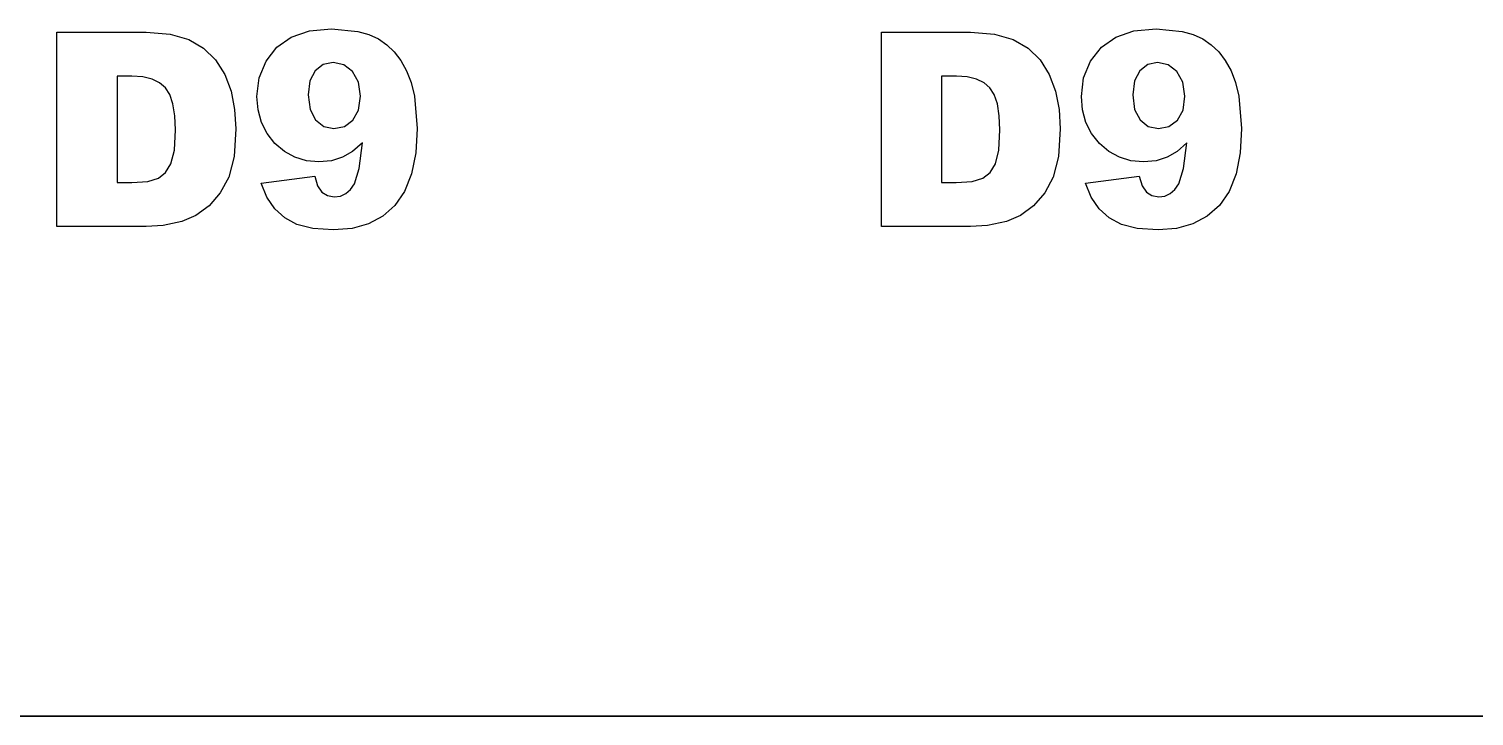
# Model space of a CAD drawing. Header units: metres. Extents: x 0 to 119, y 0 to 54.
# Drawn here: x 37.97 to 47.41, y 23.19 to 27.68 of the extents above; entities that cross this region are included whole.
import ezdxf

# ---------------------------------------------------------------- set-up
doc = ezdxf.new("R2010")
doc.units = ezdxf.units.M

msp = doc.modelspace()

# ---------------------------------------------------------------- linework, layer by layer
at = {"layer": 'D9#1'}
for p, q in [((39.6807, 27.6252, 3.175), (39.7989, 27.6652, 3.175)), ((39.6807, 27.6252, 3.9878), (39.7989, 27.6652, 3.9878)), ((39.7989, 27.6652, 3.175), (39.944, 27.6785, 3.175)), ((39.7989, 27.6652, 3.9878), (39.944, 27.6785, 3.9878)), ((39.7989, 27.6652, 3.175), (39.7989, 27.6652, 3.9878)), ((39.944, 27.6785, 3.175), (40.1158, 27.6622, 3.175)), ((39.944, 27.6785, 3.9878), (40.1158, 27.6622, 3.9878)), ((39.944, 27.6785, 3.175), (39.944, 27.6785, 3.9878)), ((38.1499, 27.6569, 3.175), (38.7329, 27.6569, 3.175)), ((38.1499, 26.3869, 3.175), (38.1499, 27.6569, 3.175)), ((38.1499, 27.6569, 3.9878), (38.7329, 27.6569, 3.9878)), ((38.1499, 26.3869, 3.9878), (38.1499, 27.6569, 3.9878)), ((38.1499, 27.6569, 3.175), (38.1499, 27.6569, 3.9878)), ((38.7329, 27.6569, 3.175), (38.8888, 27.6452, 3.175)), ((38.7329, 27.6569, 3.9878), (38.8888, 27.6452, 3.9878)), ((38.7329, 27.6569, 3.175), (38.7329, 27.6569, 3.9878)), ((38.8888, 27.6452, 3.175), (39.0114, 27.6101, 3.175)), ((38.8888, 27.6452, 3.9878), (39.0114, 27.6101, 3.9878)), ((38.8888, 27.6452, 3.175), (38.8888, 27.6452, 3.9878)), ((39.0114, 27.6101, 3.175), (39.1084, 27.5531, 3.175)), ((39.0114, 27.6101, 3.9878), (39.1084, 27.5531, 3.9878)), ((39.0114, 27.6101, 3.175), (39.0114, 27.6101, 3.9878)), ((39.5871, 27.5593, 3.175), (39.6807, 27.6252, 3.175)), ((39.5871, 27.5593, 3.9878), (39.6807, 27.6252, 3.9878)), ((39.6807, 27.6252, 3.175), (39.6807, 27.6252, 3.9878)), ((40.1158, 27.6622, 3.175), (40.1875, 27.6417, 3.175)), ((40.1158, 27.6622, 3.9878), (40.1875, 27.6417, 3.9878)), ((40.1158, 27.6622, 3.175), (40.1158, 27.6622, 3.9878)), ((40.1875, 27.6417, 3.175), (40.2498, 27.6131, 3.175)), ((40.1875, 27.6417, 3.9878), (40.2498, 27.6131, 3.9878)), ((40.1875, 27.6417, 3.175), (40.1875, 27.6417, 3.9878)), ((40.2498, 27.6131, 3.175), (40.3045, 27.5756, 3.175)), ((40.2498, 27.6131, 3.9878), (40.3045, 27.5756, 3.9878)), ((40.2498, 27.6131, 3.175), (40.2498, 27.6131, 3.9878)), ((40.3045, 27.5756, 3.175), (40.3535, 27.5284, 3.175)), ((40.3045, 27.5756, 3.9878), (40.3535, 27.5284, 3.9878)), ((40.3045, 27.5756, 3.175), (40.3045, 27.5756, 3.9878)), ((39.1084, 27.5531, 3.175), (39.1869, 27.4758, 3.175)), ((39.1084, 27.5531, 3.9878), (39.1869, 27.4758, 3.9878)), ((39.1084, 27.5531, 3.175), (39.1084, 27.5531, 3.9878)), ((39.1869, 27.4758, 3.175), (39.2466, 27.3812, 3.175)), ((39.1869, 27.4758, 3.9878), (39.2466, 27.3812, 3.9878)), ((39.1869, 27.4758, 3.175), (39.1869, 27.4758, 3.9878)), ((39.5161, 27.468, 3.175), (39.5871, 27.5593, 3.175)), ((39.5161, 27.468, 3.9878), (39.5871, 27.5593, 3.9878)), ((39.5871, 27.5593, 3.175), (39.5871, 27.5593, 3.9878)), ((40.3535, 27.5284, 3.175), (40.3966, 27.4716, 3.175)), ((40.3535, 27.5284, 3.9878), (40.3966, 27.4716, 3.9878)), ((40.3535, 27.5284, 3.175), (40.3535, 27.5284, 3.9878)), ((39.2466, 27.3812, 3.175), (39.2874, 27.2722, 3.175)), ((39.2466, 27.3812, 3.9878), (39.2874, 27.2722, 3.9878)), ((39.2466, 27.3812, 3.175), (39.2466, 27.3812, 3.9878)), ((39.4712, 27.3584, 3.175), (39.5161, 27.468, 3.175)), ((39.4712, 27.3584, 3.9878), (39.5161, 27.468, 3.9878)), ((39.5161, 27.468, 3.175), (39.5161, 27.468, 3.9878)), ((39.8379, 27.4056, 3.175), (39.8031, 27.3396, 3.175)), ((39.8379, 27.4056, 3.9878), (39.8031, 27.3396, 3.9878)), ((39.8902, 27.4453, 3.175), (39.8379, 27.4056, 3.175)), ((39.8902, 27.4453, 3.9878), (39.8379, 27.4056, 3.9878)), ((39.8379, 27.4056, 3.175), (39.8379, 27.4056, 3.9878)), ((39.9544, 27.4585, 3.175), (39.8902, 27.4453, 3.175)), ((39.9544, 27.4585, 3.9878), (39.8902, 27.4453, 3.9878)), ((39.8902, 27.4453, 3.175), (39.8902, 27.4453, 3.9878)), ((40.0233, 27.4439, 3.175), (39.9544, 27.4585, 3.175)), ((40.0233, 27.4439, 3.9878), (39.9544, 27.4585, 3.9878)), ((39.9544, 27.4585, 3.175), (39.9544, 27.4585, 3.9878)), ((40.0809, 27.4, 3.175), (40.0233, 27.4439, 3.175)), ((40.0809, 27.4, 3.9878), (40.0233, 27.4439, 3.9878)), ((40.0233, 27.4439, 3.175), (40.0233, 27.4439, 3.9878)), ((40.1199, 27.3304, 3.175), (40.0809, 27.4, 3.175)), ((40.1199, 27.3304, 3.9878), (40.0809, 27.4, 3.9878)), ((40.0809, 27.4, 3.175), (40.0809, 27.4, 3.9878)), ((40.3966, 27.4716, 3.175), (40.4339, 27.4052, 3.175)), ((40.3966, 27.4716, 3.9878), (40.4339, 27.4052, 3.9878)), ((40.3966, 27.4716, 3.175), (40.3966, 27.4716, 3.9878)), ((40.4339, 27.4052, 3.175), (40.464, 27.3282, 3.175)), ((40.4339, 27.4052, 3.9878), (40.464, 27.3282, 3.9878)), ((40.4339, 27.4052, 3.175), (40.4339, 27.4052, 3.9878)), ((38.5423, 27.3692, 3.175), (38.5423, 26.6753, 3.175)), ((38.6402, 27.3692, 3.175), (38.5423, 27.3692, 3.175)), ((38.5423, 27.3692, 3.9878), (38.5423, 26.6753, 3.9878)), ((38.6402, 27.3692, 3.9878), (38.5423, 27.3692, 3.9878)), ((38.5423, 27.3692, 3.175), (38.5423, 27.3692, 3.9878)), ((38.7111, 27.3646, 3.175), (38.6402, 27.3692, 3.175)), ((38.7111, 27.3646, 3.9878), (38.6402, 27.3692, 3.9878)), ((38.6402, 27.3692, 3.175), (38.6402, 27.3692, 3.9878)), ((38.771, 27.3506, 3.175), (38.7111, 27.3646, 3.175)), ((38.771, 27.3506, 3.9878), (38.7111, 27.3646, 3.9878)), ((38.7111, 27.3646, 3.175), (38.7111, 27.3646, 3.9878)), ((38.8202, 27.3273, 3.175), (38.771, 27.3506, 3.175)), ((38.8202, 27.3273, 3.9878), (38.771, 27.3506, 3.9878)), ((38.771, 27.3506, 3.175), (38.771, 27.3506, 3.9878)), ((38.8585, 27.2947, 3.175), (38.8202, 27.3273, 3.175)), ((38.8585, 27.2947, 3.9878), (38.8202, 27.3273, 3.9878)), ((38.8202, 27.3273, 3.175), (38.8202, 27.3273, 3.9878)), ((38.8873, 27.2495, 3.175), (38.8585, 27.2947, 3.175)), ((38.8873, 27.2495, 3.9878), (38.8585, 27.2947, 3.9878)), ((38.8585, 27.2947, 3.175), (38.8585, 27.2947, 3.9878)), ((39.4563, 27.2376, 3.175), (39.4712, 27.3584, 3.175)), ((39.4563, 27.2376, 3.9878), (39.4712, 27.3584, 3.9878)), ((39.4712, 27.3584, 3.175), (39.4712, 27.3584, 3.9878)), ((39.8031, 27.3396, 3.175), (39.7915, 27.2471, 3.175)), ((39.8031, 27.3396, 3.9878), (39.7915, 27.2471, 3.9878)), ((39.8031, 27.3396, 3.175), (39.8031, 27.3396, 3.9878)), ((40.1329, 27.2384, 3.175), (40.1199, 27.3304, 3.175)), ((40.1329, 27.2384, 3.9878), (40.1199, 27.3304, 3.9878)), ((40.1199, 27.3304, 3.175), (40.1199, 27.3304, 3.9878)), ((40.464, 27.3282, 3.175), (40.4856, 27.2398, 3.175)), ((40.464, 27.3282, 3.9878), (40.4856, 27.2398, 3.9878)), ((40.464, 27.3282, 3.175), (40.464, 27.3282, 3.9878)), ((38.9079, 27.1884, 3.175), (38.8873, 27.2495, 3.175)), ((38.9079, 27.1884, 3.9878), (38.8873, 27.2495, 3.9878)), ((38.8873, 27.2495, 3.175), (38.8873, 27.2495, 3.9878)), ((39.2874, 27.2722, 3.175), (39.3108, 27.1527, 3.175)), ((39.2874, 27.2722, 3.9878), (39.3108, 27.1527, 3.9878)), ((39.2874, 27.2722, 3.175), (39.2874, 27.2722, 3.9878)), ((39.4636, 27.1489, 3.175), (39.4563, 27.2376, 3.175)), ((39.4636, 27.1489, 3.9878), (39.4563, 27.2376, 3.9878)), ((39.4563, 27.2376, 3.175), (39.4563, 27.2376, 3.9878)), ((39.7915, 27.2471, 3.175), (39.8036, 27.1531, 3.175)), ((39.7915, 27.2471, 3.9878), (39.8036, 27.1531, 3.9878)), ((39.7915, 27.2471, 3.175), (39.7915, 27.2471, 3.9878)), ((40.1205, 27.1488, 3.175), (40.1329, 27.2384, 3.175)), ((40.1205, 27.1488, 3.9878), (40.1329, 27.2384, 3.9878)), ((40.1329, 27.2384, 3.175), (40.1329, 27.2384, 3.9878)), ((40.4856, 27.2398, 3.175), (40.5028, 27.0288, 3.175)), ((40.4856, 27.2398, 3.9878), (40.5028, 27.0288, 3.9878)), ((40.4856, 27.2398, 3.175), (40.4856, 27.2398, 3.9878)), ((38.9203, 27.1114, 3.175), (38.9079, 27.1884, 3.175)), ((38.9203, 27.1114, 3.9878), (38.9079, 27.1884, 3.9878)), ((38.9079, 27.1884, 3.175), (38.9079, 27.1884, 3.9878)), ((38.9244, 27.0184, 3.175), (38.9203, 27.1114, 3.175)), ((38.9244, 27.0184, 3.9878), (38.9203, 27.1114, 3.9878)), ((38.9203, 27.1114, 3.175), (38.9203, 27.1114, 3.9878)), ((39.3108, 27.1527, 3.175), (39.3185, 27.0262, 3.175)), ((39.3108, 27.1527, 3.9878), (39.3185, 27.0262, 3.9878)), ((39.3108, 27.1527, 3.175), (39.3108, 27.1527, 3.9878)), ((39.4856, 27.0682, 3.175), (39.4636, 27.1489, 3.175)), ((39.4856, 27.0682, 3.9878), (39.4636, 27.1489, 3.9878)), ((39.4636, 27.1489, 3.175), (39.4636, 27.1489, 3.9878)), ((39.8036, 27.1531, 3.175), (39.8396, 27.0842, 3.175)), ((39.8036, 27.1531, 3.9878), (39.8396, 27.0842, 3.9878)), ((39.8036, 27.1531, 3.175), (39.8036, 27.1531, 3.9878)), ((40.0835, 27.0825, 3.175), (40.1205, 27.1488, 3.175)), ((40.0835, 27.0825, 3.9878), (40.1205, 27.1488, 3.9878)), ((40.1205, 27.1488, 3.175), (40.1205, 27.1488, 3.9878)), ((38.917, 26.887, 3.175), (38.9244, 27.0184, 3.175)), ((38.917, 26.887, 3.9878), (38.9244, 27.0184, 3.9878)), ((38.9244, 27.0184, 3.175), (38.9244, 27.0184, 3.9878)), ((39.3185, 27.0262, 3.175), (39.307, 26.8455, 3.175)), ((39.3185, 27.0262, 3.9878), (39.307, 26.8455, 3.9878)), ((39.3185, 27.0262, 3.175), (39.3185, 27.0262, 3.9878)), ((39.5223, 26.9955, 3.175), (39.4856, 27.0682, 3.175)), ((39.5223, 26.9955, 3.9878), (39.4856, 27.0682, 3.9878)), ((39.4856, 27.0682, 3.175), (39.4856, 27.0682, 3.9878)), ((39.8396, 27.0842, 3.175), (39.8937, 27.042, 3.175)), ((39.8396, 27.0842, 3.9878), (39.8937, 27.042, 3.9878)), ((39.8396, 27.0842, 3.175), (39.8396, 27.0842, 3.9878)), ((39.8937, 27.042, 3.175), (39.9596, 27.0279, 3.175)), ((39.8937, 27.042, 3.9878), (39.9596, 27.0279, 3.9878)), ((39.8937, 27.042, 3.175), (39.8937, 27.042, 3.9878)), ((39.9596, 27.0279, 3.175), (40.0278, 27.0416, 3.175)), ((39.9596, 27.0279, 3.9878), (40.0278, 27.0416, 3.9878)), ((39.9596, 27.0279, 3.175), (39.9596, 27.0279, 3.9878)), ((40.0278, 27.0416, 3.175), (40.0835, 27.0825, 3.175)), ((40.0278, 27.0416, 3.9878), (40.0835, 27.0825, 3.9878)), ((40.0278, 27.0416, 3.175), (40.0278, 27.0416, 3.9878)), ((40.0835, 27.0825, 3.175), (40.0835, 27.0825, 3.9878)), ((40.5028, 27.0288, 3.175), (40.4937, 26.8683, 3.175)), ((40.5028, 27.0288, 3.9878), (40.4937, 26.8683, 3.9878)), ((40.5028, 27.0288, 3.175), (40.5028, 27.0288, 3.9878)), ((39.5737, 26.9309, 3.175), (39.5223, 26.9955, 3.175)), ((39.5737, 26.9309, 3.9878), (39.5223, 26.9955, 3.9878)), ((39.5223, 26.9955, 3.175), (39.5223, 26.9955, 3.9878)), ((39.6357, 26.8778, 3.175), (39.5737, 26.9309, 3.175)), ((39.6357, 26.8778, 3.9878), (39.5737, 26.9309, 3.9878)), ((39.5737, 26.9309, 3.175), (39.5737, 26.9309, 3.9878)), ((40.1459, 26.9352, 3.175), (40.0818, 26.8789, 3.175)), ((40.1459, 26.9352, 3.9878), (40.0818, 26.8789, 3.9878)), ((40.1242, 26.7661, 3.175), (40.1459, 26.9352, 3.175)), ((40.1242, 26.7661, 3.9878), (40.1459, 26.9352, 3.9878)), ((40.1459, 26.9352, 3.175), (40.1459, 26.9352, 3.9878)), ((38.8949, 26.7979, 3.175), (38.917, 26.887, 3.175)), ((38.8949, 26.7979, 3.9878), (38.917, 26.887, 3.9878)), ((38.917, 26.887, 3.175), (38.917, 26.887, 3.9878)), ((39.307, 26.8455, 3.175), (39.2722, 26.7104, 3.175)), ((39.307, 26.8455, 3.9878), (39.2722, 26.7104, 3.9878)), ((39.307, 26.8455, 3.175), (39.307, 26.8455, 3.9878)), ((39.7044, 26.8399, 3.175), (39.6357, 26.8778, 3.175)), ((39.7044, 26.8399, 3.9878), (39.6357, 26.8778, 3.9878)), ((39.6357, 26.8778, 3.175), (39.6357, 26.8778, 3.9878)), ((39.7797, 26.8172, 3.175), (39.7044, 26.8399, 3.175)), ((39.7797, 26.8172, 3.9878), (39.7044, 26.8399, 3.9878)), ((39.7044, 26.8399, 3.175), (39.7044, 26.8399, 3.9878)), ((39.8617, 26.8096, 3.175), (39.7797, 26.8172, 3.175)), ((39.8617, 26.8096, 3.9878), (39.7797, 26.8172, 3.9878)), ((39.7797, 26.8172, 3.175), (39.7797, 26.8172, 3.9878)), ((39.944, 26.8172, 3.175), (39.8617, 26.8096, 3.175)), ((39.944, 26.8172, 3.9878), (39.8617, 26.8096, 3.9878)), ((40.0159, 26.8399, 3.175), (39.944, 26.8172, 3.175)), ((40.0159, 26.8399, 3.9878), (39.944, 26.8172, 3.9878)), ((39.944, 26.8172, 3.175), (39.944, 26.8172, 3.9878)), ((40.0818, 26.8789, 3.175), (40.0159, 26.8399, 3.175)), ((40.0818, 26.8789, 3.9878), (40.0159, 26.8399, 3.9878)), ((40.0159, 26.8399, 3.175), (40.0159, 26.8399, 3.9878)), ((40.0818, 26.8789, 3.175), (40.0818, 26.8789, 3.9878)), ((40.4937, 26.8683, 3.175), (40.4666, 26.7309, 3.175)), ((40.4937, 26.8683, 3.9878), (40.4666, 26.7309, 3.9878)), ((40.4937, 26.8683, 3.175), (40.4937, 26.8683, 3.9878)), ((38.8135, 26.7026, 3.175), (38.8598, 26.7401, 3.175)), ((38.8135, 26.7026, 3.9878), (38.8598, 26.7401, 3.9878)), ((38.8598, 26.7401, 3.175), (38.8949, 26.7979, 3.175)), ((38.8598, 26.7401, 3.9878), (38.8949, 26.7979, 3.9878)), ((38.8598, 26.7401, 3.175), (38.8598, 26.7401, 3.9878)), ((38.8949, 26.7979, 3.175), (38.8949, 26.7979, 3.9878)), ((39.8617, 26.8096, 3.175), (39.8617, 26.8096, 3.9878)), ((40.0939, 26.6675, 3.175), (40.1242, 26.7661, 3.175)), ((40.0939, 26.6675, 3.9878), (40.1242, 26.7661, 3.9878)), ((40.1242, 26.7661, 3.175), (40.1242, 26.7661, 3.9878)), ((40.4666, 26.7309, 3.175), (40.4214, 26.6165, 3.175)), ((40.4666, 26.7309, 3.9878), (40.4214, 26.6165, 3.9878)), ((40.4666, 26.7309, 3.175), (40.4666, 26.7309, 3.9878)), ((38.5423, 26.6753, 3.175), (38.6385, 26.6753, 3.175)), ((38.5423, 26.6753, 3.9878), (38.6385, 26.6753, 3.9878)), ((38.5423, 26.6753, 3.175), (38.5423, 26.6753, 3.9878)), ((38.6385, 26.6753, 3.175), (38.7438, 26.6822, 3.175)), ((38.6385, 26.6753, 3.9878), (38.7438, 26.6822, 3.9878)), ((38.6385, 26.6753, 3.175), (38.6385, 26.6753, 3.9878)), ((38.7438, 26.6822, 3.175), (38.8135, 26.7026, 3.175)), ((38.7438, 26.6822, 3.9878), (38.8135, 26.7026, 3.9878)), ((38.7438, 26.6822, 3.175), (38.7438, 26.6822, 3.9878)), ((38.8135, 26.7026, 3.175), (38.8135, 26.7026, 3.9878)), ((39.2722, 26.7104, 3.175), (39.2169, 26.6073, 3.175)), ((39.2722, 26.7104, 3.9878), (39.2169, 26.6073, 3.9878)), ((39.2722, 26.7104, 3.175), (39.2722, 26.7104, 3.9878)), ((39.4831, 26.6719, 3.175), (39.834, 26.7161, 3.175)), ((39.4831, 26.6719, 3.9878), (39.834, 26.7161, 3.9878)), ((39.521, 26.579, 3.175), (39.4831, 26.6719, 3.175)), ((39.521, 26.579, 3.9878), (39.4831, 26.6719, 3.9878)), ((39.4831, 26.6719, 3.175), (39.4831, 26.6719, 3.9878)), ((39.834, 26.7161, 3.175), (39.8526, 26.6532, 3.175)), ((39.834, 26.7161, 3.9878), (39.8526, 26.6532, 3.9878)), ((39.834, 26.7161, 3.175), (39.834, 26.7161, 3.9878)), ((39.8526, 26.6532, 3.175), (39.8808, 26.6121, 3.175)), ((39.8526, 26.6532, 3.9878), (39.8808, 26.6121, 3.9878)), ((39.8526, 26.6532, 3.175), (39.8526, 26.6532, 3.9878)), ((40.0369, 26.6032, 3.175), (40.0677, 26.63, 3.175)), ((40.0369, 26.6032, 3.9878), (40.0677, 26.63, 3.9878)), ((40.0677, 26.63, 3.175), (40.0939, 26.6675, 3.175)), ((40.0677, 26.63, 3.9878), (40.0939, 26.6675, 3.9878)), ((40.0677, 26.63, 3.175), (40.0677, 26.63, 3.9878)), ((40.0939, 26.6675, 3.175), (40.0939, 26.6675, 3.9878)), ((39.2169, 26.6073, 3.175), (39.1436, 26.5224, 3.175)), ((39.2169, 26.6073, 3.9878), (39.1436, 26.5224, 3.9878)), ((39.2169, 26.6073, 3.175), (39.2169, 26.6073, 3.9878)), ((39.5724, 26.5029, 3.175), (39.521, 26.579, 3.175)), ((39.5724, 26.5029, 3.9878), (39.521, 26.579, 3.9878)), ((39.521, 26.579, 3.175), (39.521, 26.579, 3.9878)), ((39.8808, 26.6121, 3.175), (39.9174, 26.5894, 3.175)), ((39.8808, 26.6121, 3.9878), (39.9174, 26.5894, 3.9878)), ((39.8808, 26.6121, 3.175), (39.8808, 26.6121, 3.9878)), ((39.9174, 26.5894, 3.175), (39.9613, 26.5818, 3.175)), ((39.9174, 26.5894, 3.9878), (39.9613, 26.5818, 3.9878)), ((39.9174, 26.5894, 3.175), (39.9174, 26.5894, 3.9878)), ((39.9613, 26.5818, 3.175), (40.0015, 26.5871, 3.175)), ((39.9613, 26.5818, 3.9878), (40.0015, 26.5871, 3.9878)), ((39.9613, 26.5818, 3.175), (39.9613, 26.5818, 3.9878)), ((40.0015, 26.5871, 3.175), (40.0369, 26.6032, 3.175)), ((40.0015, 26.5871, 3.9878), (40.0369, 26.6032, 3.9878)), ((40.0015, 26.5871, 3.175), (40.0015, 26.5871, 3.9878)), ((40.0369, 26.6032, 3.175), (40.0369, 26.6032, 3.9878)), ((40.4214, 26.6165, 3.175), (40.3581, 26.525, 3.175)), ((40.4214, 26.6165, 3.9878), (40.3581, 26.525, 3.9878)), ((40.4214, 26.6165, 3.175), (40.4214, 26.6165, 3.9878)), ((39.0582, 26.4593, 3.175), (38.9668, 26.4215, 3.175)), ((39.0582, 26.4593, 3.9878), (38.9668, 26.4215, 3.9878)), ((39.1436, 26.5224, 3.175), (39.0582, 26.4593, 3.175)), ((39.1436, 26.5224, 3.9878), (39.0582, 26.4593, 3.9878)), ((39.0582, 26.4593, 3.175), (39.0582, 26.4593, 3.9878)), ((39.1436, 26.5224, 3.175), (39.1436, 26.5224, 3.9878)), ((39.6378, 26.4435, 3.175), (39.5724, 26.5029, 3.175)), ((39.6378, 26.4435, 3.9878), (39.5724, 26.5029, 3.9878)), ((39.5724, 26.5029, 3.175), (39.5724, 26.5029, 3.9878)), ((39.7179, 26.4003, 3.175), (39.6378, 26.4435, 3.175)), ((39.7179, 26.4003, 3.9878), (39.6378, 26.4435, 3.9878)), ((39.6378, 26.4435, 3.175), (39.6378, 26.4435, 3.9878)), ((40.2788, 26.4551, 3.175), (40.1855, 26.4052, 3.175)), ((40.2788, 26.4551, 3.9878), (40.1855, 26.4052, 3.9878)), ((40.3581, 26.525, 3.175), (40.2788, 26.4551, 3.175)), ((40.3581, 26.525, 3.9878), (40.2788, 26.4551, 3.9878)), ((40.2788, 26.4551, 3.175), (40.2788, 26.4551, 3.9878)), ((40.3581, 26.525, 3.175), (40.3581, 26.525, 3.9878)), ((38.7329, 26.3869, 3.175), (38.1499, 26.3869, 3.175)), ((38.7329, 26.3869, 3.9878), (38.1499, 26.3869, 3.9878)), ((38.1499, 26.3869, 3.175), (38.1499, 26.3869, 3.9878)), ((38.8438, 26.3955, 3.175), (38.7329, 26.3869, 3.175)), ((38.8438, 26.3955, 3.9878), (38.7329, 26.3869, 3.9878)), ((38.7329, 26.3869, 3.175), (38.7329, 26.3869, 3.9878)), ((38.9668, 26.4215, 3.175), (38.8438, 26.3955, 3.175)), ((38.9668, 26.4215, 3.9878), (38.8438, 26.3955, 3.9878)), ((38.8438, 26.3955, 3.175), (38.8438, 26.3955, 3.9878)), ((38.9668, 26.4215, 3.175), (38.9668, 26.4215, 3.9878)), ((39.8214, 26.374, 3.175), (39.7179, 26.4003, 3.175)), ((39.8214, 26.374, 3.9878), (39.7179, 26.4003, 3.9878)), ((39.7179, 26.4003, 3.175), (39.7179, 26.4003, 3.9878)), ((39.957, 26.3652, 3.175), (39.8214, 26.374, 3.175)), ((39.957, 26.3652, 3.9878), (39.8214, 26.374, 3.9878)), ((39.8214, 26.374, 3.175), (39.8214, 26.374, 3.9878)), ((40.0782, 26.3752, 3.175), (39.957, 26.3652, 3.175)), ((40.0782, 26.3752, 3.9878), (39.957, 26.3652, 3.9878)), ((39.957, 26.3652, 3.175), (39.957, 26.3652, 3.9878)), ((40.1855, 26.4052, 3.175), (40.0782, 26.3752, 3.175)), ((40.1855, 26.4052, 3.9878), (40.0782, 26.3752, 3.9878)), ((40.0782, 26.3752, 3.175), (40.0782, 26.3752, 3.9878)), ((40.1855, 26.4052, 3.175), (40.1855, 26.4052, 3.9878))]:
    msp.add_line(p, q, dxfattribs=at)
at = {"layer": 'D9#2'}
for p, q in [((45.067, 27.6252, 3.175), (45.1853, 27.6652, 3.175)), ((45.067, 27.6252, 3.9878), (45.1853, 27.6652, 3.9878)), ((45.1853, 27.6652, 3.175), (45.3304, 27.6785, 3.175)), ((45.1853, 27.6652, 3.9878), (45.3304, 27.6785, 3.9878)), ((45.1853, 27.6652, 3.175), (45.1853, 27.6652, 3.9878)), ((45.3304, 27.6785, 3.175), (45.5021, 27.6622, 3.175)), ((45.3304, 27.6785, 3.9878), (45.5021, 27.6622, 3.9878)), ((45.3304, 27.6785, 3.175), (45.3304, 27.6785, 3.9878)), ((43.5363, 27.6569, 3.175), (44.1193, 27.6569, 3.175)), ((43.5363, 26.3869, 3.175), (43.5363, 27.6569, 3.175)), ((43.5363, 27.6569, 3.9878), (44.1193, 27.6569, 3.9878)), ((43.5363, 26.3869, 3.9878), (43.5363, 27.6569, 3.9878)), ((43.5363, 27.6569, 3.175), (43.5363, 27.6569, 3.9878)), ((44.1193, 27.6569, 3.175), (44.2751, 27.6452, 3.175)), ((44.1193, 27.6569, 3.9878), (44.2751, 27.6452, 3.9878)), ((44.1193, 27.6569, 3.175), (44.1193, 27.6569, 3.9878)), ((44.2751, 27.6452, 3.175), (44.3978, 27.6101, 3.175)), ((44.2751, 27.6452, 3.9878), (44.3978, 27.6101, 3.9878)), ((44.2751, 27.6452, 3.175), (44.2751, 27.6452, 3.9878)), ((44.3978, 27.6101, 3.175), (44.4947, 27.5531, 3.175)), ((44.3978, 27.6101, 3.9878), (44.4947, 27.5531, 3.9878)), ((44.3978, 27.6101, 3.175), (44.3978, 27.6101, 3.9878)), ((44.9735, 27.5593, 3.175), (45.067, 27.6252, 3.175)), ((44.9735, 27.5593, 3.9878), (45.067, 27.6252, 3.9878)), ((45.067, 27.6252, 3.175), (45.067, 27.6252, 3.9878)), ((45.5021, 27.6622, 3.175), (45.5739, 27.6417, 3.175)), ((45.5021, 27.6622, 3.9878), (45.5739, 27.6417, 3.9878)), ((45.5021, 27.6622, 3.175), (45.5021, 27.6622, 3.9878)), ((45.5739, 27.6417, 3.175), (45.6362, 27.6131, 3.175)), ((45.5739, 27.6417, 3.9878), (45.6362, 27.6131, 3.9878)), ((45.5739, 27.6417, 3.175), (45.5739, 27.6417, 3.9878)), ((45.6362, 27.6131, 3.175), (45.6909, 27.5756, 3.175)), ((45.6362, 27.6131, 3.9878), (45.6909, 27.5756, 3.9878)), ((45.6362, 27.6131, 3.175), (45.6362, 27.6131, 3.9878)), ((45.6909, 27.5756, 3.175), (45.7398, 27.5284, 3.175)), ((45.6909, 27.5756, 3.9878), (45.7398, 27.5284, 3.9878)), ((45.6909, 27.5756, 3.175), (45.6909, 27.5756, 3.9878)), ((44.4947, 27.5531, 3.175), (44.5733, 27.4758, 3.175)), ((44.4947, 27.5531, 3.9878), (44.5733, 27.4758, 3.9878)), ((44.4947, 27.5531, 3.175), (44.4947, 27.5531, 3.9878)), ((44.5733, 27.4758, 3.175), (44.633, 27.3812, 3.175)), ((44.5733, 27.4758, 3.9878), (44.633, 27.3812, 3.9878)), ((44.5733, 27.4758, 3.175), (44.5733, 27.4758, 3.9878)), ((44.9025, 27.468, 3.175), (44.9735, 27.5593, 3.175)), ((44.9025, 27.468, 3.9878), (44.9735, 27.5593, 3.9878)), ((44.9735, 27.5593, 3.175), (44.9735, 27.5593, 3.9878)), ((45.7398, 27.5284, 3.175), (45.783, 27.4716, 3.175)), ((45.7398, 27.5284, 3.9878), (45.783, 27.4716, 3.9878)), ((45.7398, 27.5284, 3.175), (45.7398, 27.5284, 3.9878)), ((44.633, 27.3812, 3.175), (44.6737, 27.2722, 3.175)), ((44.633, 27.3812, 3.9878), (44.6737, 27.2722, 3.9878)), ((44.633, 27.3812, 3.175), (44.633, 27.3812, 3.9878)), ((44.8576, 27.3584, 3.175), (44.9025, 27.468, 3.175)), ((44.8576, 27.3584, 3.9878), (44.9025, 27.468, 3.9878)), ((44.9025, 27.468, 3.175), (44.9025, 27.468, 3.9878)), ((45.2243, 27.4056, 3.175), (45.1895, 27.3396, 3.175)), ((45.2243, 27.4056, 3.9878), (45.1895, 27.3396, 3.9878)), ((45.2766, 27.4453, 3.175), (45.2243, 27.4056, 3.175)), ((45.2766, 27.4453, 3.9878), (45.2243, 27.4056, 3.9878)), ((45.2243, 27.4056, 3.175), (45.2243, 27.4056, 3.9878)), ((45.3408, 27.4585, 3.175), (45.2766, 27.4453, 3.175)), ((45.3408, 27.4585, 3.9878), (45.2766, 27.4453, 3.9878)), ((45.2766, 27.4453, 3.175), (45.2766, 27.4453, 3.9878)), ((45.4097, 27.4439, 3.175), (45.3408, 27.4585, 3.175)), ((45.4097, 27.4439, 3.9878), (45.3408, 27.4585, 3.9878)), ((45.3408, 27.4585, 3.175), (45.3408, 27.4585, 3.9878)), ((45.4673, 27.4, 3.175), (45.4097, 27.4439, 3.175)), ((45.4673, 27.4, 3.9878), (45.4097, 27.4439, 3.9878)), ((45.4097, 27.4439, 3.175), (45.4097, 27.4439, 3.9878)), ((45.5063, 27.3304, 3.175), (45.4673, 27.4, 3.175)), ((45.5063, 27.3304, 3.9878), (45.4673, 27.4, 3.9878)), ((45.4673, 27.4, 3.175), (45.4673, 27.4, 3.9878)), ((45.783, 27.4716, 3.175), (45.8203, 27.4052, 3.175)), ((45.783, 27.4716, 3.9878), (45.8203, 27.4052, 3.9878)), ((45.783, 27.4716, 3.175), (45.783, 27.4716, 3.9878)), ((45.8203, 27.4052, 3.175), (45.8504, 27.3282, 3.175)), ((45.8203, 27.4052, 3.9878), (45.8504, 27.3282, 3.9878)), ((45.8203, 27.4052, 3.175), (45.8203, 27.4052, 3.9878)), ((43.9287, 27.3692, 3.175), (43.9287, 26.6753, 3.175)), ((44.0266, 27.3692, 3.175), (43.9287, 27.3692, 3.175)), ((43.9287, 27.3692, 3.9878), (43.9287, 26.6753, 3.9878)), ((44.0266, 27.3692, 3.9878), (43.9287, 27.3692, 3.9878)), ((43.9287, 27.3692, 3.175), (43.9287, 27.3692, 3.9878)), ((44.0974, 27.3646, 3.175), (44.0266, 27.3692, 3.175)), ((44.0974, 27.3646, 3.9878), (44.0266, 27.3692, 3.9878)), ((44.0266, 27.3692, 3.175), (44.0266, 27.3692, 3.9878)), ((44.1574, 27.3506, 3.175), (44.0974, 27.3646, 3.175)), ((44.1574, 27.3506, 3.9878), (44.0974, 27.3646, 3.9878)), ((44.0974, 27.3646, 3.175), (44.0974, 27.3646, 3.9878)), ((44.2066, 27.3273, 3.175), (44.1574, 27.3506, 3.175)), ((44.2066, 27.3273, 3.9878), (44.1574, 27.3506, 3.9878)), ((44.1574, 27.3506, 3.175), (44.1574, 27.3506, 3.9878)), ((44.2449, 27.2947, 3.175), (44.2066, 27.3273, 3.175)), ((44.2449, 27.2947, 3.9878), (44.2066, 27.3273, 3.9878)), ((44.2066, 27.3273, 3.175), (44.2066, 27.3273, 3.9878)), ((44.2737, 27.2495, 3.175), (44.2449, 27.2947, 3.175)), ((44.2737, 27.2495, 3.9878), (44.2449, 27.2947, 3.9878)), ((44.2449, 27.2947, 3.175), (44.2449, 27.2947, 3.9878)), ((44.8427, 27.2376, 3.175), (44.8576, 27.3584, 3.175)), ((44.8427, 27.2376, 3.9878), (44.8576, 27.3584, 3.9878)), ((44.8576, 27.3584, 3.175), (44.8576, 27.3584, 3.9878)), ((45.1895, 27.3396, 3.175), (45.1779, 27.2471, 3.175)), ((45.1895, 27.3396, 3.9878), (45.1779, 27.2471, 3.9878)), ((45.1895, 27.3396, 3.175), (45.1895, 27.3396, 3.9878)), ((45.5193, 27.2384, 3.175), (45.5063, 27.3304, 3.175)), ((45.5193, 27.2384, 3.9878), (45.5063, 27.3304, 3.9878)), ((45.5063, 27.3304, 3.175), (45.5063, 27.3304, 3.9878)), ((45.8504, 27.3282, 3.175), (45.872, 27.2398, 3.175)), ((45.8504, 27.3282, 3.9878), (45.872, 27.2398, 3.9878)), ((45.8504, 27.3282, 3.175), (45.8504, 27.3282, 3.9878)), ((44.2943, 27.1884, 3.175), (44.2737, 27.2495, 3.175)), ((44.2943, 27.1884, 3.9878), (44.2737, 27.2495, 3.9878)), ((44.2737, 27.2495, 3.175), (44.2737, 27.2495, 3.9878)), ((44.6737, 27.2722, 3.175), (44.6971, 27.1527, 3.175)), ((44.6737, 27.2722, 3.9878), (44.6971, 27.1527, 3.9878)), ((44.6737, 27.2722, 3.175), (44.6737, 27.2722, 3.9878)), ((44.85, 27.1489, 3.175), (44.8427, 27.2376, 3.175)), ((44.85, 27.1489, 3.9878), (44.8427, 27.2376, 3.9878)), ((44.8427, 27.2376, 3.175), (44.8427, 27.2376, 3.9878)), ((45.1779, 27.2471, 3.175), (45.19, 27.1531, 3.175)), ((45.1779, 27.2471, 3.9878), (45.19, 27.1531, 3.9878)), ((45.1779, 27.2471, 3.175), (45.1779, 27.2471, 3.9878)), ((45.5069, 27.1488, 3.175), (45.5193, 27.2384, 3.175)), ((45.5069, 27.1488, 3.9878), (45.5193, 27.2384, 3.9878)), ((45.5193, 27.2384, 3.175), (45.5193, 27.2384, 3.9878)), ((45.872, 27.2398, 3.175), (45.8892, 27.0288, 3.175)), ((45.872, 27.2398, 3.9878), (45.8892, 27.0288, 3.9878)), ((45.872, 27.2398, 3.175), (45.872, 27.2398, 3.9878)), ((44.3067, 27.1114, 3.175), (44.2943, 27.1884, 3.175)), ((44.3067, 27.1114, 3.9878), (44.2943, 27.1884, 3.9878)), ((44.2943, 27.1884, 3.175), (44.2943, 27.1884, 3.9878)), ((44.3108, 27.0184, 3.175), (44.3067, 27.1114, 3.175)), ((44.3108, 27.0184, 3.9878), (44.3067, 27.1114, 3.9878)), ((44.3067, 27.1114, 3.175), (44.3067, 27.1114, 3.9878)), ((44.6971, 27.1527, 3.175), (44.7049, 27.0262, 3.175)), ((44.6971, 27.1527, 3.9878), (44.7049, 27.0262, 3.9878)), ((44.6971, 27.1527, 3.175), (44.6971, 27.1527, 3.9878)), ((44.872, 27.0682, 3.175), (44.85, 27.1489, 3.175)), ((44.872, 27.0682, 3.9878), (44.85, 27.1489, 3.9878)), ((44.85, 27.1489, 3.175), (44.85, 27.1489, 3.9878)), ((45.19, 27.1531, 3.175), (45.226, 27.0842, 3.175)), ((45.19, 27.1531, 3.9878), (45.226, 27.0842, 3.9878)), ((45.19, 27.1531, 3.175), (45.19, 27.1531, 3.9878)), ((45.4699, 27.0825, 3.175), (45.5069, 27.1488, 3.175)), ((45.4699, 27.0825, 3.9878), (45.5069, 27.1488, 3.9878)), ((45.5069, 27.1488, 3.175), (45.5069, 27.1488, 3.9878)), ((44.3034, 26.887, 3.175), (44.3108, 27.0184, 3.175)), ((44.3034, 26.887, 3.9878), (44.3108, 27.0184, 3.9878)), ((44.3108, 27.0184, 3.175), (44.3108, 27.0184, 3.9878)), ((44.7049, 27.0262, 3.175), (44.6933, 26.8455, 3.175)), ((44.7049, 27.0262, 3.9878), (44.6933, 26.8455, 3.9878)), ((44.7049, 27.0262, 3.175), (44.7049, 27.0262, 3.9878)), ((44.9087, 26.9955, 3.175), (44.872, 27.0682, 3.175)), ((44.9087, 26.9955, 3.9878), (44.872, 27.0682, 3.9878)), ((44.872, 27.0682, 3.175), (44.872, 27.0682, 3.9878)), ((45.226, 27.0842, 3.175), (45.2801, 27.042, 3.175)), ((45.226, 27.0842, 3.9878), (45.2801, 27.042, 3.9878)), ((45.226, 27.0842, 3.175), (45.226, 27.0842, 3.9878)), ((45.2801, 27.042, 3.175), (45.346, 27.0279, 3.175)), ((45.2801, 27.042, 3.9878), (45.346, 27.0279, 3.9878)), ((45.2801, 27.042, 3.175), (45.2801, 27.042, 3.9878)), ((45.346, 27.0279, 3.175), (45.4142, 27.0416, 3.175)), ((45.346, 27.0279, 3.9878), (45.4142, 27.0416, 3.9878)), ((45.346, 27.0279, 3.175), (45.346, 27.0279, 3.9878)), ((45.4142, 27.0416, 3.175), (45.4699, 27.0825, 3.175)), ((45.4142, 27.0416, 3.9878), (45.4699, 27.0825, 3.9878)), ((45.4142, 27.0416, 3.175), (45.4142, 27.0416, 3.9878)), ((45.4699, 27.0825, 3.175), (45.4699, 27.0825, 3.9878)), ((45.8892, 27.0288, 3.175), (45.8801, 26.8683, 3.175)), ((45.8892, 27.0288, 3.9878), (45.8801, 26.8683, 3.9878)), ((45.8892, 27.0288, 3.175), (45.8892, 27.0288, 3.9878)), ((44.9601, 26.9309, 3.175), (44.9087, 26.9955, 3.175)), ((44.9601, 26.9309, 3.9878), (44.9087, 26.9955, 3.9878)), ((44.9087, 26.9955, 3.175), (44.9087, 26.9955, 3.9878)), ((45.0221, 26.8778, 3.175), (44.9601, 26.9309, 3.175)), ((45.0221, 26.8778, 3.9878), (44.9601, 26.9309, 3.9878)), ((44.9601, 26.9309, 3.175), (44.9601, 26.9309, 3.9878)), ((45.5323, 26.9352, 3.175), (45.4681, 26.8789, 3.175)), ((45.5323, 26.9352, 3.9878), (45.4681, 26.8789, 3.9878)), ((45.5106, 26.7661, 3.175), (45.5323, 26.9352, 3.175)), ((45.5106, 26.7661, 3.9878), (45.5323, 26.9352, 3.9878)), ((45.5323, 26.9352, 3.175), (45.5323, 26.9352, 3.9878)), ((44.2813, 26.7979, 3.175), (44.3034, 26.887, 3.175)), ((44.2813, 26.7979, 3.9878), (44.3034, 26.887, 3.9878)), ((44.3034, 26.887, 3.175), (44.3034, 26.887, 3.9878)), ((44.6933, 26.8455, 3.175), (44.6586, 26.7104, 3.175)), ((44.6933, 26.8455, 3.9878), (44.6586, 26.7104, 3.9878)), ((44.6933, 26.8455, 3.175), (44.6933, 26.8455, 3.9878)), ((45.0908, 26.8399, 3.175), (45.0221, 26.8778, 3.175)), ((45.0908, 26.8399, 3.9878), (45.0221, 26.8778, 3.9878)), ((45.0221, 26.8778, 3.175), (45.0221, 26.8778, 3.9878)), ((45.1661, 26.8172, 3.175), (45.0908, 26.8399, 3.175)), ((45.1661, 26.8172, 3.9878), (45.0908, 26.8399, 3.9878)), ((45.0908, 26.8399, 3.175), (45.0908, 26.8399, 3.9878)), ((45.2481, 26.8096, 3.175), (45.1661, 26.8172, 3.175)), ((45.2481, 26.8096, 3.9878), (45.1661, 26.8172, 3.9878)), ((45.1661, 26.8172, 3.175), (45.1661, 26.8172, 3.9878)), ((45.3304, 26.8172, 3.175), (45.2481, 26.8096, 3.175)), ((45.3304, 26.8172, 3.9878), (45.2481, 26.8096, 3.9878)), ((45.4023, 26.8399, 3.175), (45.3304, 26.8172, 3.175)), ((45.4023, 26.8399, 3.9878), (45.3304, 26.8172, 3.9878)), ((45.3304, 26.8172, 3.175), (45.3304, 26.8172, 3.9878)), ((45.4681, 26.8789, 3.175), (45.4023, 26.8399, 3.175)), ((45.4681, 26.8789, 3.9878), (45.4023, 26.8399, 3.9878)), ((45.4023, 26.8399, 3.175), (45.4023, 26.8399, 3.9878)), ((45.4681, 26.8789, 3.175), (45.4681, 26.8789, 3.9878)), ((45.8801, 26.8683, 3.175), (45.853, 26.7309, 3.175)), ((45.8801, 26.8683, 3.9878), (45.853, 26.7309, 3.9878)), ((45.8801, 26.8683, 3.175), (45.8801, 26.8683, 3.9878)), ((44.1999, 26.7026, 3.175), (44.2462, 26.7401, 3.175)), ((44.1999, 26.7026, 3.9878), (44.2462, 26.7401, 3.9878)), ((44.2462, 26.7401, 3.175), (44.2813, 26.7979, 3.175)), ((44.2462, 26.7401, 3.9878), (44.2813, 26.7979, 3.9878)), ((44.2462, 26.7401, 3.175), (44.2462, 26.7401, 3.9878)), ((44.2813, 26.7979, 3.175), (44.2813, 26.7979, 3.9878)), ((45.2481, 26.8096, 3.175), (45.2481, 26.8096, 3.9878)), ((45.4803, 26.6675, 3.175), (45.5106, 26.7661, 3.175)), ((45.4803, 26.6675, 3.9878), (45.5106, 26.7661, 3.9878)), ((45.5106, 26.7661, 3.175), (45.5106, 26.7661, 3.9878)), ((45.853, 26.7309, 3.175), (45.8078, 26.6165, 3.175)), ((45.853, 26.7309, 3.9878), (45.8078, 26.6165, 3.9878)), ((45.853, 26.7309, 3.175), (45.853, 26.7309, 3.9878)), ((43.9287, 26.6753, 3.175), (44.0249, 26.6753, 3.175)), ((43.9287, 26.6753, 3.9878), (44.0249, 26.6753, 3.9878)), ((43.9287, 26.6753, 3.175), (43.9287, 26.6753, 3.9878)), ((44.0249, 26.6753, 3.175), (44.1301, 26.6822, 3.175)), ((44.0249, 26.6753, 3.9878), (44.1301, 26.6822, 3.9878)), ((44.0249, 26.6753, 3.175), (44.0249, 26.6753, 3.9878)), ((44.1301, 26.6822, 3.175), (44.1999, 26.7026, 3.175)), ((44.1301, 26.6822, 3.9878), (44.1999, 26.7026, 3.9878)), ((44.1301, 26.6822, 3.175), (44.1301, 26.6822, 3.9878)), ((44.1999, 26.7026, 3.175), (44.1999, 26.7026, 3.9878)), ((44.6586, 26.7104, 3.175), (44.6033, 26.6073, 3.175)), ((44.6586, 26.7104, 3.9878), (44.6033, 26.6073, 3.9878)), ((44.6586, 26.7104, 3.175), (44.6586, 26.7104, 3.9878)), ((44.8695, 26.6719, 3.175), (45.2204, 26.7161, 3.175)), ((44.8695, 26.6719, 3.9878), (45.2204, 26.7161, 3.9878)), ((44.9074, 26.579, 3.175), (44.8695, 26.6719, 3.175)), ((44.9074, 26.579, 3.9878), (44.8695, 26.6719, 3.9878)), ((44.8695, 26.6719, 3.175), (44.8695, 26.6719, 3.9878)), ((45.2204, 26.7161, 3.175), (45.239, 26.6532, 3.175)), ((45.2204, 26.7161, 3.9878), (45.239, 26.6532, 3.9878)), ((45.2204, 26.7161, 3.175), (45.2204, 26.7161, 3.9878)), ((45.239, 26.6532, 3.175), (45.2672, 26.6121, 3.175)), ((45.239, 26.6532, 3.9878), (45.2672, 26.6121, 3.9878)), ((45.239, 26.6532, 3.175), (45.239, 26.6532, 3.9878)), ((45.4233, 26.6032, 3.175), (45.4541, 26.63, 3.175)), ((45.4233, 26.6032, 3.9878), (45.4541, 26.63, 3.9878)), ((45.4541, 26.63, 3.175), (45.4803, 26.6675, 3.175)), ((45.4541, 26.63, 3.9878), (45.4803, 26.6675, 3.9878)), ((45.4541, 26.63, 3.175), (45.4541, 26.63, 3.9878)), ((45.4803, 26.6675, 3.175), (45.4803, 26.6675, 3.9878)), ((44.6033, 26.6073, 3.175), (44.5299, 26.5224, 3.175)), ((44.6033, 26.6073, 3.9878), (44.5299, 26.5224, 3.9878)), ((44.6033, 26.6073, 3.175), (44.6033, 26.6073, 3.9878)), ((44.9588, 26.5029, 3.175), (44.9074, 26.579, 3.175)), ((44.9588, 26.5029, 3.9878), (44.9074, 26.579, 3.9878)), ((44.9074, 26.579, 3.175), (44.9074, 26.579, 3.9878)), ((45.2672, 26.6121, 3.175), (45.3038, 26.5894, 3.175)), ((45.2672, 26.6121, 3.9878), (45.3038, 26.5894, 3.9878)), ((45.2672, 26.6121, 3.175), (45.2672, 26.6121, 3.9878)), ((45.3038, 26.5894, 3.175), (45.3477, 26.5818, 3.175)), ((45.3038, 26.5894, 3.9878), (45.3477, 26.5818, 3.9878)), ((45.3038, 26.5894, 3.175), (45.3038, 26.5894, 3.9878)), ((45.3477, 26.5818, 3.175), (45.3879, 26.5871, 3.175)), ((45.3477, 26.5818, 3.9878), (45.3879, 26.5871, 3.9878)), ((45.3477, 26.5818, 3.175), (45.3477, 26.5818, 3.9878)), ((45.3879, 26.5871, 3.175), (45.4233, 26.6032, 3.175)), ((45.3879, 26.5871, 3.9878), (45.4233, 26.6032, 3.9878)), ((45.3879, 26.5871, 3.175), (45.3879, 26.5871, 3.9878)), ((45.4233, 26.6032, 3.175), (45.4233, 26.6032, 3.9878)), ((45.8078, 26.6165, 3.175), (45.7445, 26.525, 3.175)), ((45.8078, 26.6165, 3.9878), (45.7445, 26.525, 3.9878)), ((45.8078, 26.6165, 3.175), (45.8078, 26.6165, 3.9878)), ((44.4446, 26.4593, 3.175), (44.3532, 26.4215, 3.175)), ((44.4446, 26.4593, 3.9878), (44.3532, 26.4215, 3.9878)), ((44.5299, 26.5224, 3.175), (44.4446, 26.4593, 3.175)), ((44.5299, 26.5224, 3.9878), (44.4446, 26.4593, 3.9878)), ((44.4446, 26.4593, 3.175), (44.4446, 26.4593, 3.9878)), ((44.5299, 26.5224, 3.175), (44.5299, 26.5224, 3.9878)), ((45.0242, 26.4435, 3.175), (44.9588, 26.5029, 3.175)), ((45.0242, 26.4435, 3.9878), (44.9588, 26.5029, 3.9878)), ((44.9588, 26.5029, 3.175), (44.9588, 26.5029, 3.9878)), ((45.1043, 26.4003, 3.175), (45.0242, 26.4435, 3.175)), ((45.1043, 26.4003, 3.9878), (45.0242, 26.4435, 3.9878)), ((45.0242, 26.4435, 3.175), (45.0242, 26.4435, 3.9878)), ((45.6652, 26.4551, 3.175), (45.5719, 26.4052, 3.175)), ((45.6652, 26.4551, 3.9878), (45.5719, 26.4052, 3.9878)), ((45.7445, 26.525, 3.175), (45.6652, 26.4551, 3.175)), ((45.7445, 26.525, 3.9878), (45.6652, 26.4551, 3.9878)), ((45.6652, 26.4551, 3.175), (45.6652, 26.4551, 3.9878)), ((45.7445, 26.525, 3.175), (45.7445, 26.525, 3.9878)), ((44.1193, 26.3869, 3.175), (43.5363, 26.3869, 3.175)), ((44.1193, 26.3869, 3.9878), (43.5363, 26.3869, 3.9878)), ((43.5363, 26.3869, 3.175), (43.5363, 26.3869, 3.9878)), ((44.2302, 26.3955, 3.175), (44.1193, 26.3869, 3.175)), ((44.2302, 26.3955, 3.9878), (44.1193, 26.3869, 3.9878)), ((44.1193, 26.3869, 3.175), (44.1193, 26.3869, 3.9878)), ((44.3532, 26.4215, 3.175), (44.2302, 26.3955, 3.175)), ((44.3532, 26.4215, 3.9878), (44.2302, 26.3955, 3.9878)), ((44.2302, 26.3955, 3.175), (44.2302, 26.3955, 3.9878)), ((44.3532, 26.4215, 3.175), (44.3532, 26.4215, 3.9878)), ((45.2078, 26.374, 3.175), (45.1043, 26.4003, 3.175)), ((45.2078, 26.374, 3.9878), (45.1043, 26.4003, 3.9878)), ((45.1043, 26.4003, 3.175), (45.1043, 26.4003, 3.9878)), ((45.3434, 26.3652, 3.175), (45.2078, 26.374, 3.175)), ((45.3434, 26.3652, 3.9878), (45.2078, 26.374, 3.9878)), ((45.2078, 26.374, 3.175), (45.2078, 26.374, 3.9878)), ((45.4646, 26.3752, 3.175), (45.3434, 26.3652, 3.175)), ((45.4646, 26.3752, 3.9878), (45.3434, 26.3652, 3.9878)), ((45.3434, 26.3652, 3.175), (45.3434, 26.3652, 3.9878)), ((45.5719, 26.4052, 3.175), (45.4646, 26.3752, 3.175)), ((45.5719, 26.4052, 3.9878), (45.4646, 26.3752, 3.9878)), ((45.4646, 26.3752, 3.175), (45.4646, 26.3752, 3.9878)), ((45.5719, 26.4052, 3.175), (45.5719, 26.4052, 3.9878))]:
    msp.add_line(p, q, dxfattribs=at)
at = {"layer": 'EXTRUDER_SIDE'}
for p, q in [((15.0876, 23.1902, 3.175), (58.1787, 23.1902, 3.175)), ((58.1787, 23.1902), (15.0876, 23.1902))]:
    msp.add_line(p, q, dxfattribs=at)

doc.saveas('drawing.dxf')
